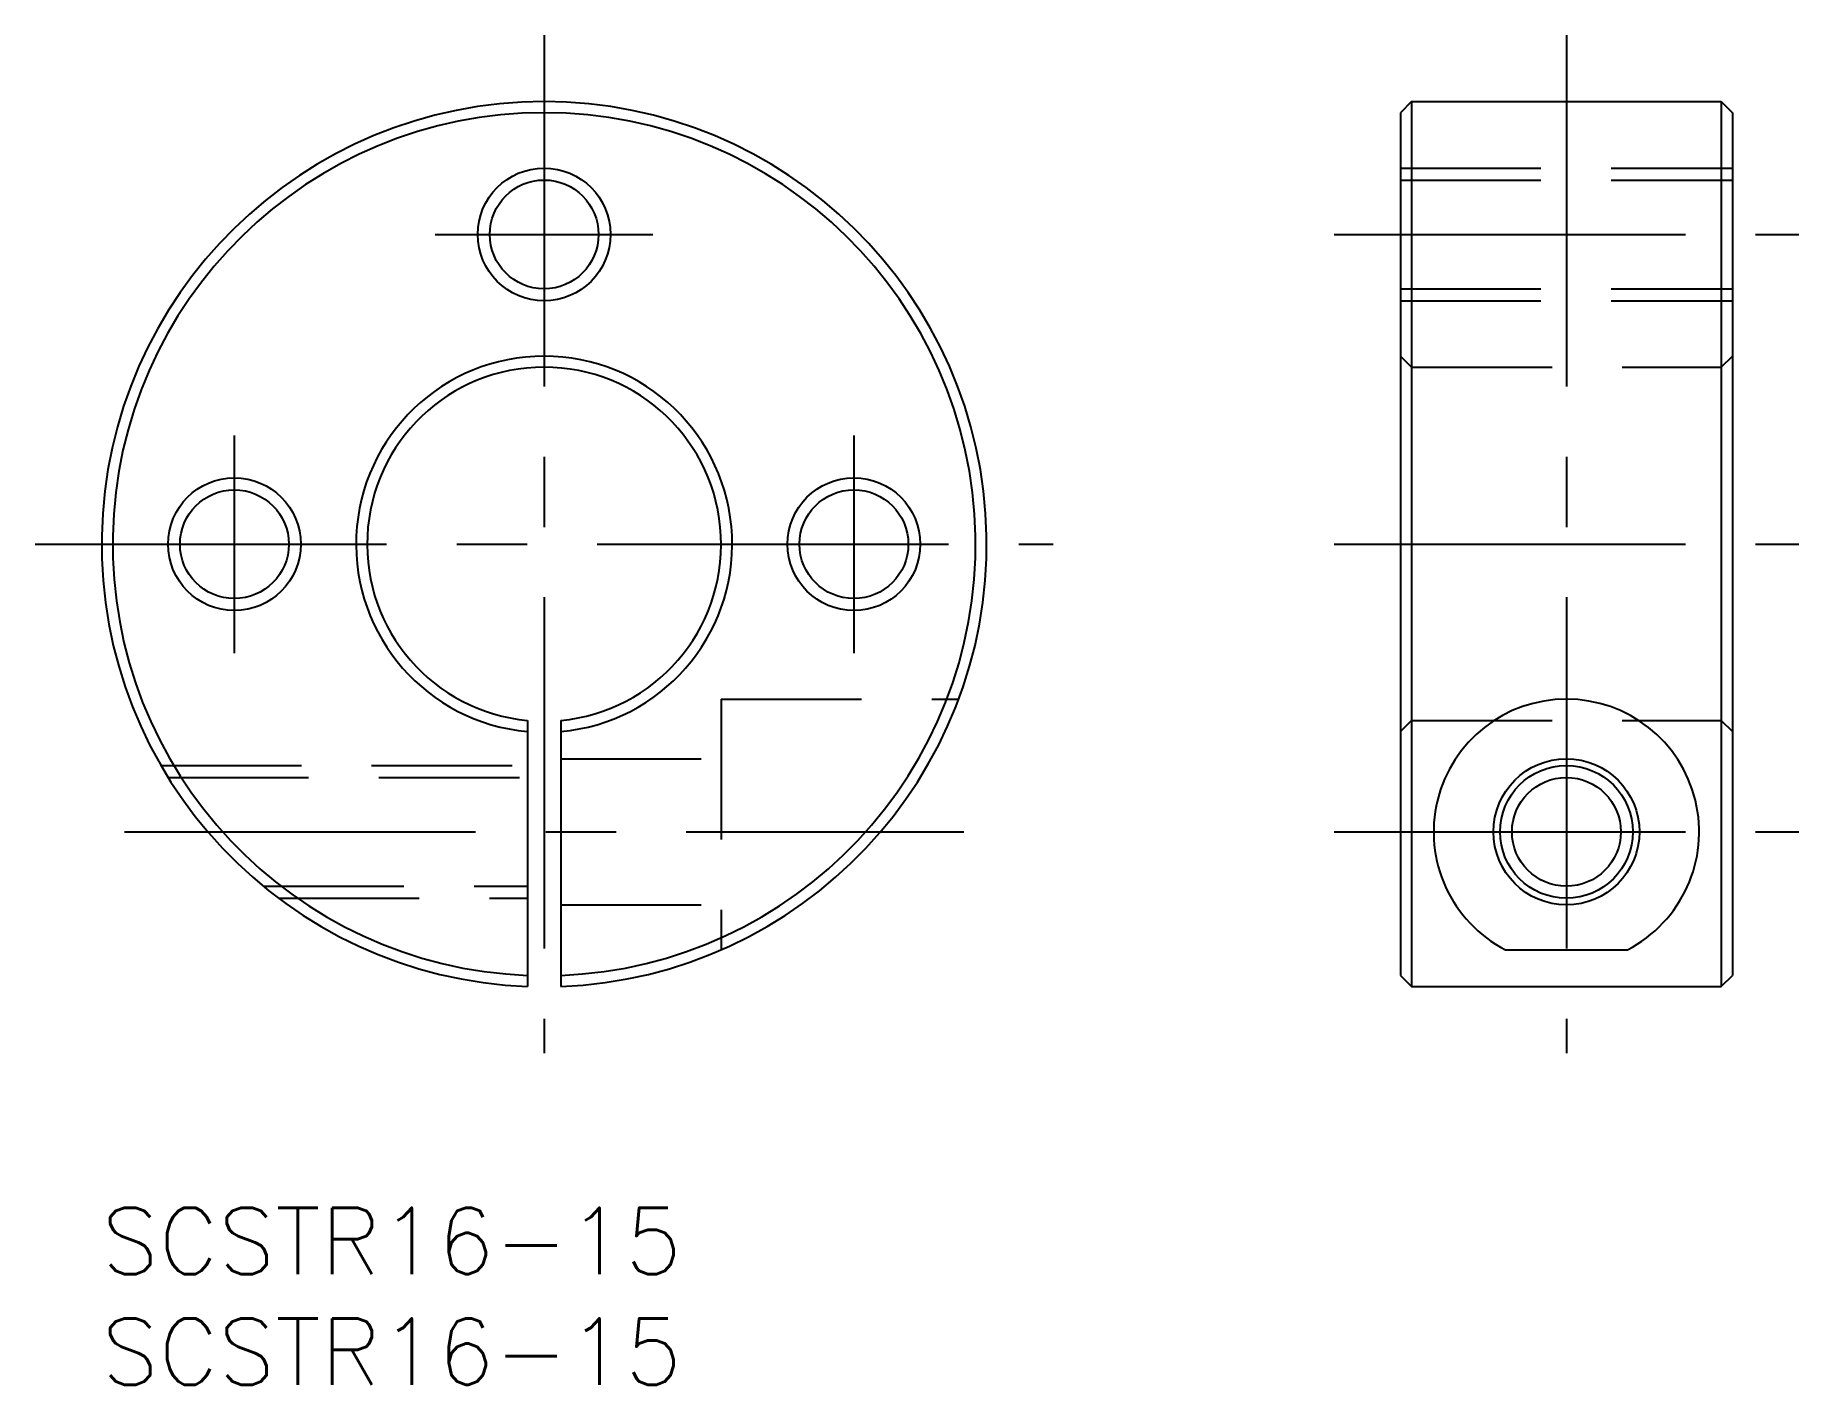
# Model space of a CAD drawing. Extents: x -3 to 76.7, y -8 to 53.
import ezdxf

# ---------------------------------------------------------------- set-up
doc = ezdxf.new("R2010")
doc.units = 0
doc.header["$LTSCALE"] = 0.5
doc.linetypes.add('CENTER', pattern=[50.8, 31.75, -6.35, 6.35, -6.35])
doc.linetypes.add('DASHED', pattern=[19.05, 12.7, -6.35])
for name, color, linetype in [('MSM_CENTER', 1, 'CENTER'), ('MSM_CONTINUOUS', 7, 'CONTINUOUS'), ('MSM_DASHED', 4, 'DASHED'), ('MSM_NARROW', 5, 'CONTINUOUS'), ('MSM_PART_NUMBER', 7, 'CONTINUOUS')]:
    doc.layers.add(name, color=color, linetype=linetype)
doc.styles.get("Standard").update_dxf_attribs({"font": 'txt.shx', "height": 3, "bigfont": 'bigfont.shx'})

# ---------------------------------------------------------------- blocks, each defined once
blk = doc.blocks.new('*U3')
at = {"layer": 'MSM_PART_NUMBER'}
blk.add_text('SCSTR16-15', height=3, dxfattribs=at).set_placement((0, -3))
blk = doc.blocks.new('*U4')
at = {"layer": 'MSM_PART_NUMBER'}
blk.add_text('SCSTR16-15', height=3, dxfattribs=at).set_placement((0, -8))

msp = doc.modelspace()

# ---------------------------------------------------------------- linework, layer by layer
at = {"layer": 'MSM_CENTER'}
for p, q in [((20, 52.986), (20, 6.986)), ((66.204, 52.986), (66.204, 6.986)), ((15.081, 43.986), (24.919, 43.986)), ((55.704, 43.986), (76.704, 43.986)), ((6, 25.067), (6, 34.905)), ((34, 34.905), (34, 25.067)), ((-3, 29.986), (43, 29.986)), ((55.704, 29.986), (76.704, 29.986)), ((1.026, 16.986), (38.974, 16.986)), ((55.704, 16.986), (76.704, 16.986))]:
    msp.add_line(p, q, dxfattribs=at)
at = {"layer": 'MSM_CONTINUOUS'}
for p, q in [((59.204, 49.986), (58.704, 49.486)), ((58.704, 49.486), (58.704, 10.5)), ((59.204, 49.986), (59.204, 10)), ((59.204, 49.986), (73.204, 49.986)), ((73.204, 49.986), (73.204, 10)), ((73.204, 49.986), (73.704, 49.486)), ((73.704, 49.486), (73.704, 10.5)), ((58.704, 39.736), (58.704, 39.736)), ((58.704, 29.986), (58.704, 29.986)), ((19.25, 22.021), (19.25, 10)), ((20.75, 22.021), (20.75, 10)), ((63.449, 11.656), (68.958, 11.656)), ((58.704, 10.5), (59.204, 10)), ((73.204, 10), (73.704, 10.5)), ((59.204, 10), (73.204, 10))]:
    msp.add_line(p, q, dxfattribs=at)
for centre, radius in [((20, 43.986), 2.458), ((6, 29.986), 2.458), ((34, 29.986), 2.458), ((66.204, 16.986), 3.3), ((66.204, 16.986), 2.458)]:
    msp.add_circle(centre, radius, dxfattribs=at)
for centre, radius, start, end in [((20, 29.986), 20, 272.1491, 267.8509), ((20, 29.986), 19.5, 272.20423, 267.79577), ((20, 29.986), 8.5, 275.06209, 264.9379), ((20, 29.986), 8, 275.37938, 264.62063), ((66.204, 16.986), 6, 297.32915, 242.67085)]:
    msp.add_arc(centre, radius, start, end, dxfattribs=at)
at = {"layer": 'MSM_DASHED'}
for p, q in [((58.704, 46.986), (73.704, 46.986)), ((58.704, 46.444), (73.704, 46.444)), ((58.704, 41.527), (73.704, 41.527)), ((58.704, 40.986), (73.704, 40.986)), ((58.704, 38.486), (59.204, 37.986)), ((73.204, 37.986), (73.704, 38.486)), ((59.204, 37.986), (73.204, 37.986)), ((28, 22.986), (38.735, 22.986)), ((28, 22.986), (28, 11.656)), ((58.704, 21.519), (59.204, 22.021)), ((59.204, 22.021), (73.204, 22.021)), ((73.204, 22.021), (73.704, 21.519)), ((2.679, 19.986), (19.25, 19.986)), ((20.75, 20.286), (28, 20.286)), ((3.004, 19.444), (19.25, 19.444)), ((7.31, 14.527), (19.25, 14.527)), ((8, 13.986), (19.25, 13.986)), ((20.75, 13.686), (28, 13.686))]:
    msp.add_line(p, q, dxfattribs=at)
at = {"layer": 'MSM_NARROW'}
for centre in [(20, 43.986), (6, 29.986), (34, 29.986), (66.204, 16.986)]:
    msp.add_circle(centre, 3, dxfattribs=at)

# ---------------------------------------------------------------- block references
at = {"layer": 'MSM_CONTINUOUS'}
for name in ['*U3', '*U4']:
    msp.add_blockref(name, (0, 0), dxfattribs=at)

doc.saveas('drawing.dxf')
